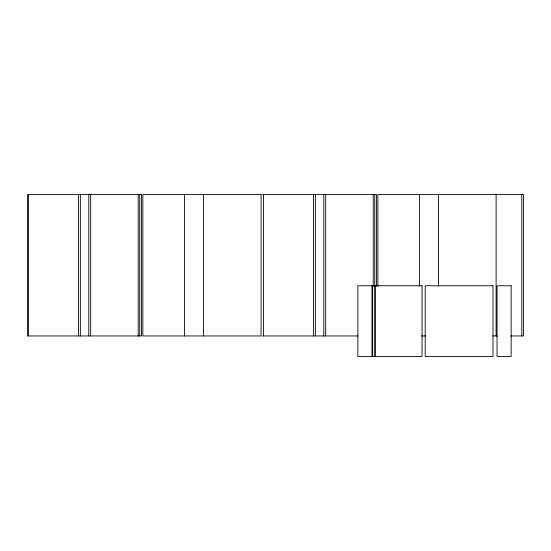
<?xml version="1.0" encoding="UTF-8"?>
<svg xmlns="http://www.w3.org/2000/svg" width="551" height="551" viewBox="0 0 551 551"><rect width="100%" height="100%" fill="white"/><g stroke="black" fill="none" stroke-linecap="round" stroke-linejoin="round"><path stroke-width="0.83" d="M262.579 194.524L376.519 194.524L376.519 286.238M262.579 335.952L358.088 335.952M421.474 335.952L425.558 335.952M492.69 335.952L497.36 335.952M510.894 335.952L523.45 335.952L523.45 194.524L377.883 194.524L377.883 286.238M521.811 194.524L521.811 335.952M496.107 194.524L496.107 335.952M438.465 194.524L438.465 286.238M419.449 194.524L419.449 286.238M375.41 285.762L375.41 356.476M374.749 194.524L374.749 286.238M374.329 285.762L374.329 356.476M373.22 194.524L373.22 286.238M372.476 285.762L372.476 356.476M371.98 285.762L371.98 356.476M325.703 194.524L325.703 335.952M323.809 194.524L323.809 335.952M315.379 194.524L315.379 335.952M313.553 194.524L313.553 335.952M263.509 194.524L263.509 335.952M203.436 194.524L203.436 335.952M184.42 194.524L184.42 335.952M139.727 194.524L139.727 335.952M138.198 194.524L138.198 335.952M90.674 194.524L90.674 335.952M88.787 194.524L88.787 335.952M80.35 194.524L80.35 335.952M78.524 194.524L78.524 335.952M28.48 194.524L28.48 335.952M141.49 194.524L27.55 194.524L27.55 335.952L141.49 335.952L141.49 194.524M261.078 194.524L142.854 194.524L142.854 335.952L261.078 335.952L261.078 194.524M422.052 285.762L357.861 285.762L357.861 356.476L422.052 356.476L422.052 285.762M492.993 285.762L425.193 285.762L425.193 356.476L492.993 356.476L492.993 285.762M511.156 285.762L497.03 285.762L497.03 356.476L511.156 356.476L511.156 285.762"/></g></svg>
